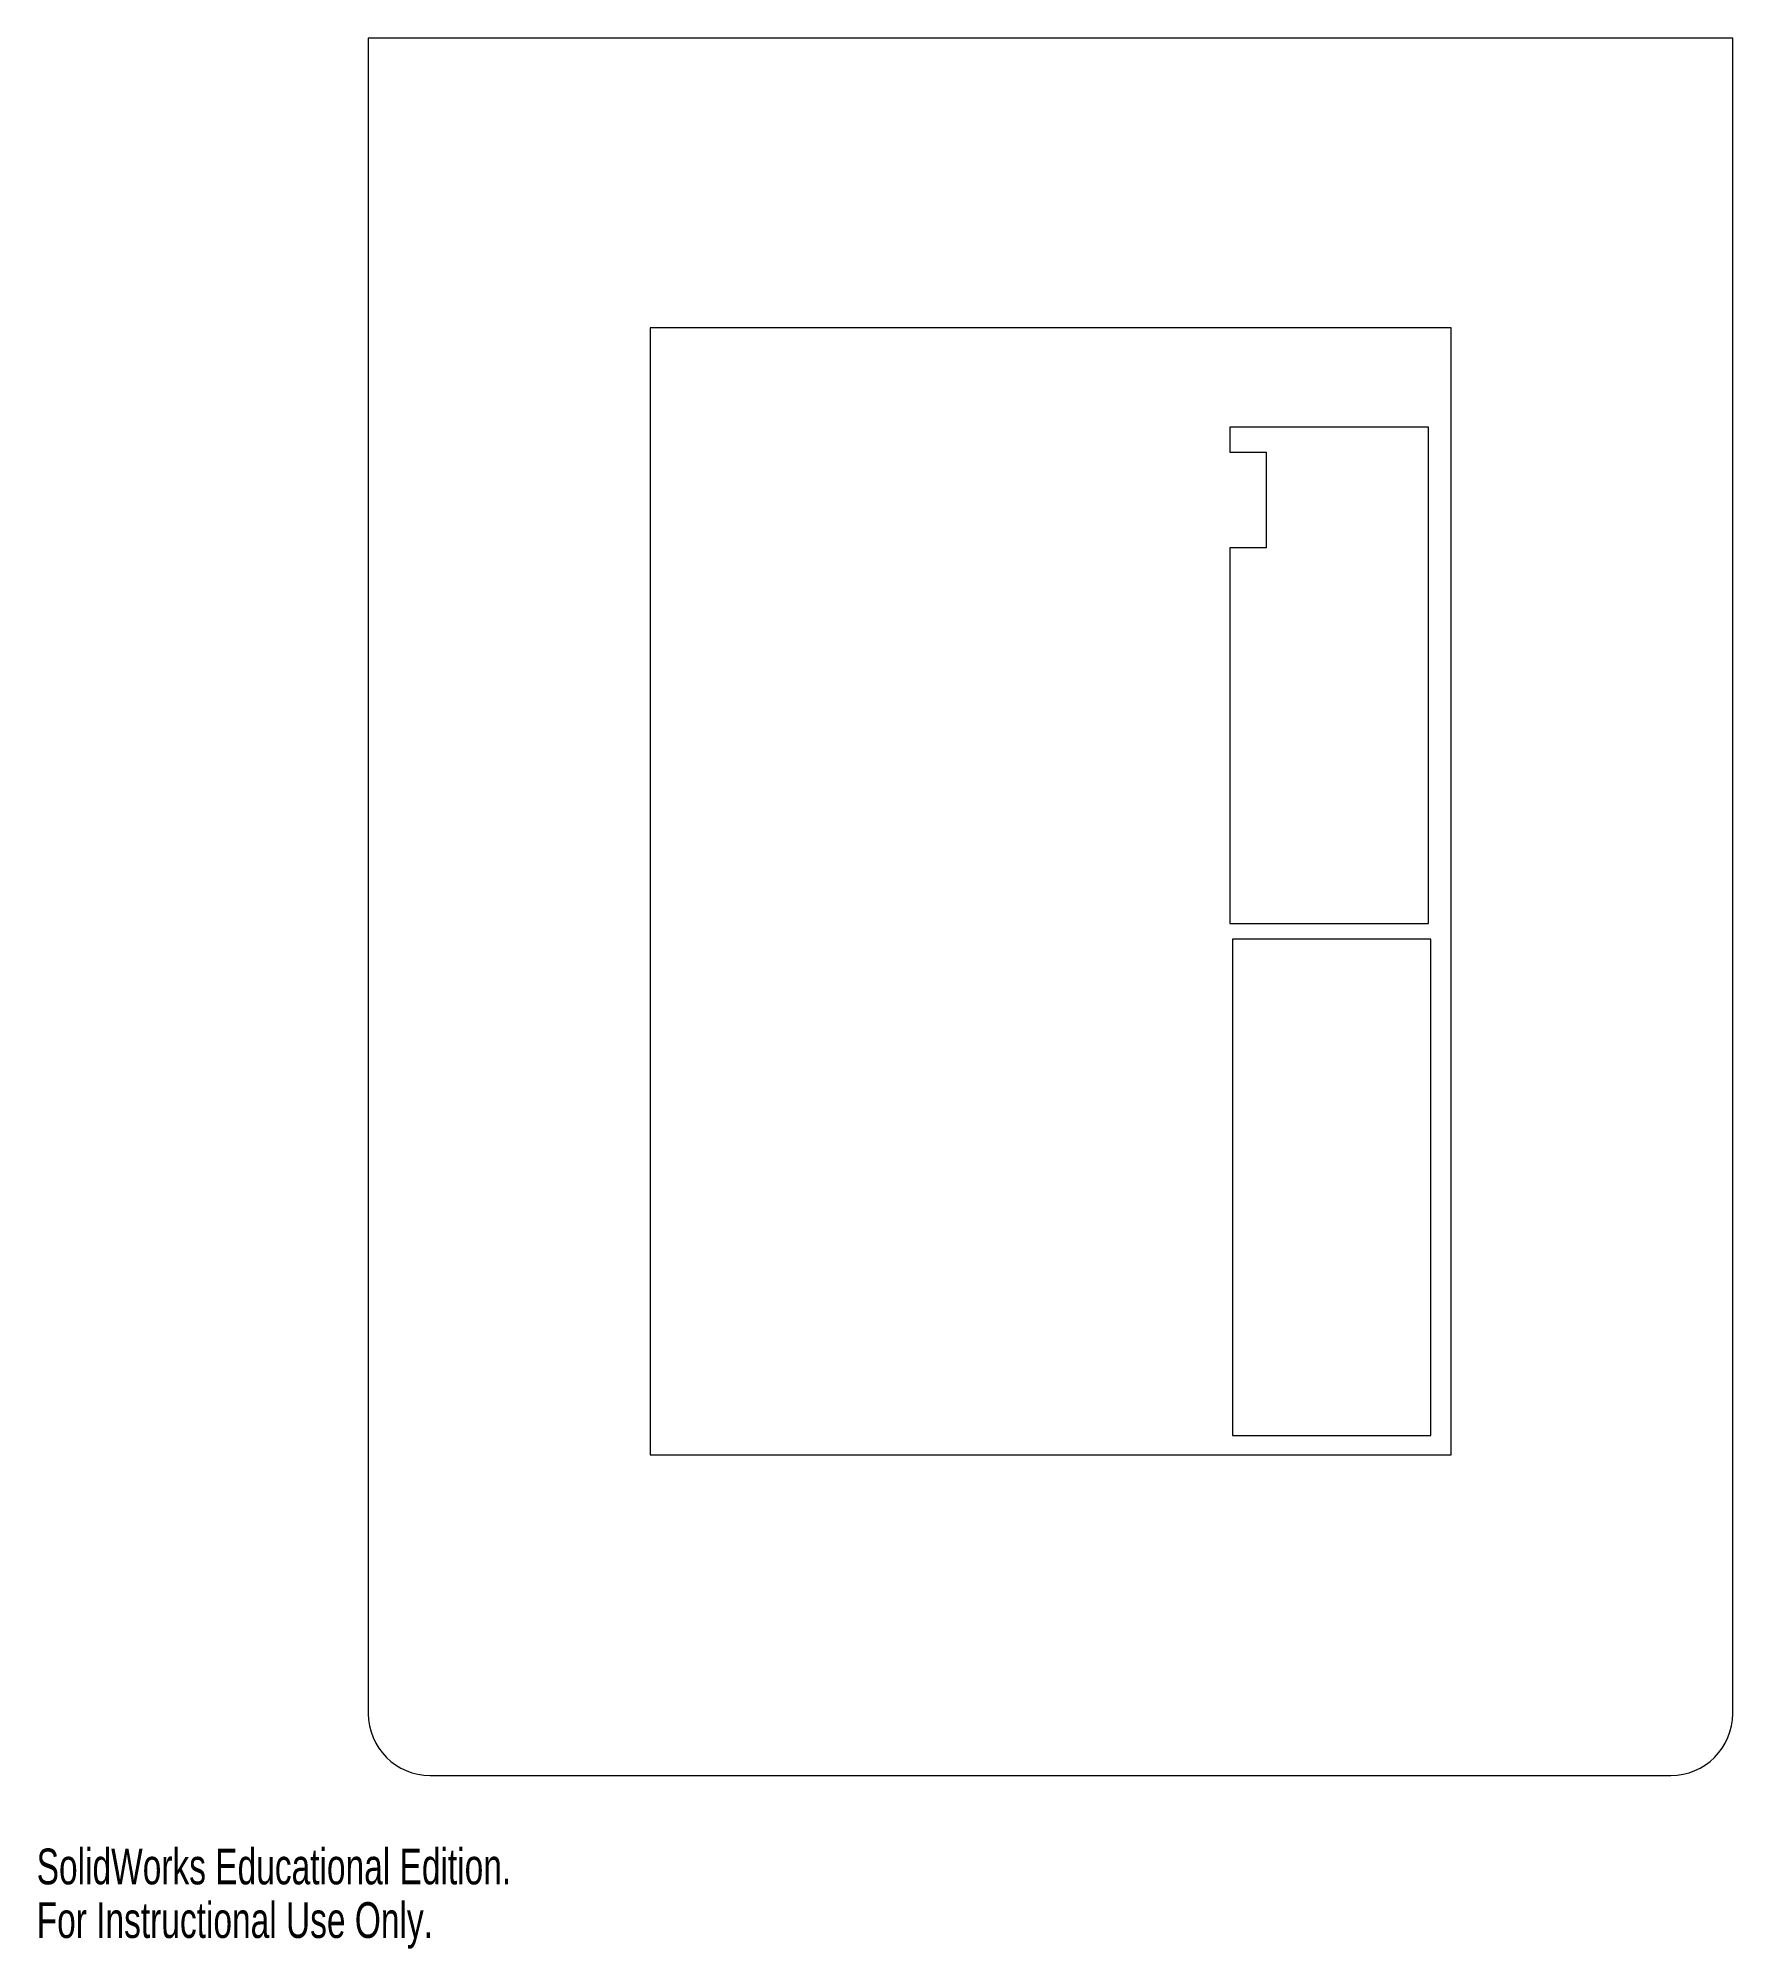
# Model space of a CAD drawing. Header units: inches. Extents: x 0 to 20.5, y 0 to 23.1.
import ezdxf

# ---------------------------------------------------------------- set-up
doc = ezdxf.new("R2010")
doc.units = ezdxf.units.IN
doc.header["$MEASUREMENT"] = 0
doc.styles.add('SLDTEXTSTYLE0', font='TXT', dxfattribs={"width": 0.7})

msp = doc.modelspace()

# ---------------------------------------------------------------- linework, layer by layer
at = {"color": 7, "linetype": 'Continuous', "lineweight": 15}
for p, q in [((4.01, 23.089), (4.01, 2.839)), ((20.51, 23.089), (4.01, 23.089)), ((20.51, 2.839), (20.51, 23.089)), ((7.417, 19.589), (7.417, 5.964)), ((17.104, 19.589), (7.417, 19.589)), ((17.104, 5.964), (17.104, 19.589)), ((14.43, 18.387), (14.43, 18.085)), ((16.83, 18.387), (14.43, 18.387)), ((16.83, 12.387), (16.83, 18.387)), ((14.43, 18.085), (14.867, 18.085)), ((14.867, 18.085), (14.867, 16.929)), ((14.867, 16.929), (14.43, 16.929)), ((14.43, 16.929), (14.43, 12.387)), ((14.43, 12.387), (16.83, 12.387)), ((16.859, 12.199), (14.459, 12.199)), ((14.459, 12.199), (14.459, 6.199)), ((16.859, 6.199), (16.859, 12.199)), ((14.459, 6.199), (16.859, 6.199)), ((7.417, 5.964), (17.104, 5.964)), ((4.76, 2.089), (19.76, 2.089))]:
    msp.add_line(p, q, dxfattribs=at)
for centre, start, end in [((4.76, 2.839), 180, 270), ((19.76, 2.839), 270, 0)]:
    msp.add_arc(centre, 0.75, start, end, dxfattribs=at)

# ---------------------------------------------------------------- texts
at = {"color": 7, "linetype": 'Continuous', "char_height": 0.4325, "attachment_point": 1, "style": 'SLDTEXTSTYLE0'}
for s, insert in [('SolidWorks Educational Edition.', (0, 1.206)), ('For Instructional Use Only.', (0, 0.558))]:
    msp.add_mtext(s, dxfattribs=dict(at, insert=insert))

doc.saveas('drawing.dxf')
